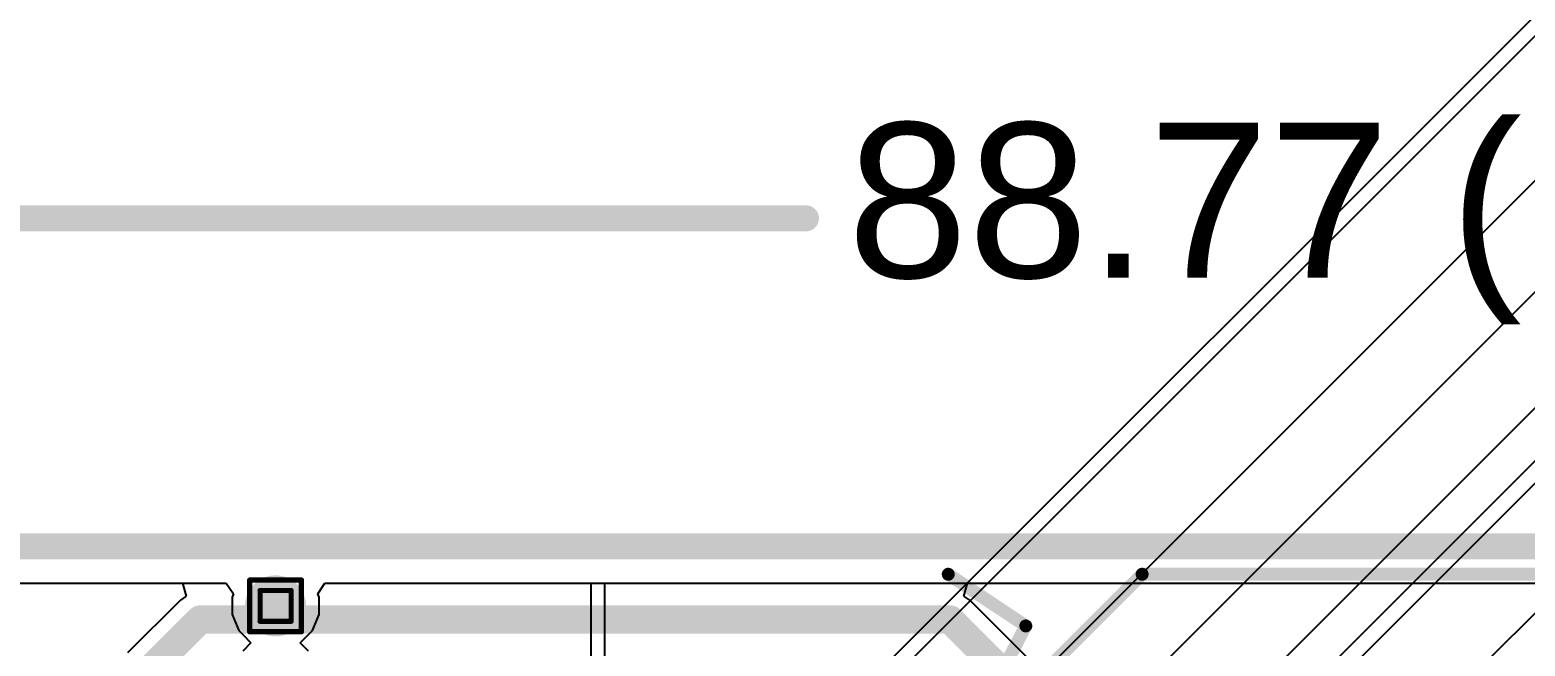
# Model space of a CAD drawing. Header units: inches. Extents: x -22 to 5433, y -13 to 5447.
# Drawn here: x 8.3 to 22.99, y 33.51 to 39.57 of the extents above; entities that cross this region are included whole.
import ezdxf

# ---------------------------------------------------------------- set-up
doc = ezdxf.new("R2010")
doc.units = ezdxf.units.IN
for name, color, linetype in [('Board_outline', 216, 'Continuous'), ('Bottom Layer', 5, 'Continuous'), ('Bottom Overlay', 54, 'Continuous'), ('Bottom Solder', 6, 'Continuous'), ('Drill Drawing', 1, 'Continuous'), ('Ground', 16, 'Continuous'), ('Power', 76, 'Continuous'), ('Top Layer', 1, 'Continuous'), ('Top Overlay', 2, 'Continuous'), ('Top Solder', 216, 'Continuous'), ('Via Holes', 16, 'Continuous')]:
    doc.layers.add(name, color=color, linetype=linetype)
doc.styles.add('Arial', font='', dxfattribs={"height": 0.2})
doc.styles.get('Arial').set_extended_font_data('Arial')

msp = doc.modelspace()

# ---------------------------------------------------------------- hatches: boundary and pattern name
at = {"layer": 'Bottom Layer'}
h = msp.add_hatch(color=5, dxfattribs=at)
edge = h.paths.add_edge_path()
edge.add_arc((10.713, 33.91), 0.3, 0, 360)
at = {"layer": 'Ground'}
h = msp.add_hatch(color=16, dxfattribs=at)
edge = h.paths.add_edge_path()
edge.add_arc((10.713, 33.91), 0.3, 0, 360)
at = {"layer": 'Power'}
h = msp.add_hatch(color=76, dxfattribs=at)
edge = h.paths.add_edge_path()
edge.add_arc((10.713, 33.91), 0.3, 0, 360)
at = {"layer": 'Top Layer'}
h = msp.add_hatch(color=1, dxfattribs=at)
edge = h.paths.add_edge_path()
edge.add_arc((10.713, 33.91), 0.3, 0, 360)
at = {"layer": 'Via Holes'}
h = msp.add_hatch(color=7, dxfattribs=at)
edge = h.paths.add_edge_path()
edge.add_arc((10.713, 33.91), 0.15, 0, 360)

# ---------------------------------------------------------------- linework, layer by layer
at = {"layer": 'Board_outline'}
msp.add_lwpolyline([(-4.689, 34.495, 0.254, 0.254, 0), (67.311, 34.495, 0.254, 0.254, 0)], format="xyseb", dxfattribs=at)
msp.add_lwpolyline([(-4.689, 34.495, 0.254, 0.254, 0), (67.311, 34.495, 0.254, 0.254, 0)], format="xyseb", dxfattribs=at)
at = {"layer": 'Bottom Layer'}
for p, q in [((7.611, 34.132), (9.799, 34.132)), ((9.799, 34.132), (9.835, 34.005)), ((11.127, 34.027), (11.197, 34.132)), ((11.197, 34.132), (13.811, 34.132)), ((13.811, 34.132), (13.811, 27.653)), ((13.949, 27.653), (13.949, 34.132)), ((13.949, 34.132), (39.404, 34.132)), ((9.778, 33.967), (9.259, 33.448)), ((9.835, 34.005), (9.778, 33.967)), ((11.14, 33.995), (11.127, 34.027)), ((11.14, 33.825), (11.14, 33.995)), ((11.075, 33.668), (11.14, 33.825)), ((11.036, 33.629), (11.075, 33.668)), ((10.956, 33.546), (11.036, 33.629)), ((11.036, 33.464), (10.956, 33.546))]:
    msp.add_line(p, q, dxfattribs=at)
for points in [[(10.578, 33.775, 0.279, 0.279, 0), (10.713, 33.91, 0.279, 0.279, 0)], [(9.451, 33.255, 0.279, 0.279, 0), (9.971, 33.775, 0.279, 0.279, 0)], [(9.971, 33.775, 0.279, 0.279, 0), (10.578, 33.775, 0.279, 0.279, 0)]]:
    msp.add_lwpolyline(points, format="xyseb", dxfattribs=at)
for points in [[(10.643, 33.91, 0.14, 0.14, 1), (10.783, 33.91, 0.14, 0.14, 1)], [(9.901, 33.775, 0.14, 0.14, 1), (10.04, 33.775, 0.14, 0.14, 1)], [(9.901, 33.775, 0.14, 0.14, 1), (10.04, 33.775, 0.14, 0.14, 1)], [(10.508, 33.775, 0.14, 0.14, 1), (10.648, 33.775, 0.14, 0.14, 1)], [(10.508, 33.775, 0.14, 0.14, 1), (10.648, 33.775, 0.14, 0.14, 1)]]:
    msp.add_lwpolyline(points, format="xyseb", close=True, dxfattribs=at)
at = {"layer": 'Bottom Overlay'}
for points in [[(17.323, 34.221, 0.127, 0.127, 0), (18.085, 33.713, 0.127, 0.127, 0)], [(17.39, 32.383, 0.127, 0.127, 0), (19.228, 34.221, 0.127, 0.127, 0)], [(19.228, 34.221, 0.127, 0.127, 0), (25.197, 34.221, 0.127, 0.127, 0)], [(17.391, 32.384, 0.127, 0.127, 0), (18.085, 33.713, 0.127, 0.127, 0)]]:
    msp.add_lwpolyline(points, format="xyseb", dxfattribs=at)
for points in [[(17.291, 34.221, 0.0635, 0.0635, 1), (17.355, 34.221, 0.0635, 0.0635, 1)], [(19.196, 34.221, 0.0635, 0.0635, 1), (19.26, 34.221, 0.0635, 0.0635, 1)], [(19.196, 34.221, 0.0635, 0.0635, 1), (19.26, 34.221, 0.0635, 0.0635, 1)], [(18.053, 33.713, 0.0635, 0.0635, 1), (18.117, 33.713, 0.0635, 0.0635, 1)], [(18.053, 33.713, 0.0635, 0.0635, 1), (18.117, 33.713, 0.0635, 0.0635, 1)]]:
    msp.add_lwpolyline(points, format="xyseb", close=True, dxfattribs=at)
at = {"layer": 'Bottom Solder'}
for p in [(-5.585, 10.846), (-5.504, 7.254), (-5.239, 6.997), (-5.238, 11.397), (-3.736, 6.996), (-3.616, 11.388), (-3.066, 10.838)]:
    msp.add_line(p, (5432.852, 5447.493), dxfattribs=at)
at = {"layer": 'Drill Drawing'}
for points in [[(10.459, 34.164, 0.0508, 0.0508, 0), (10.967, 34.164, 0.0508, 0.0508, 0)], [(10.459, 33.656, 0.0508, 0.0508, 0), (10.459, 34.164, 0.0508, 0.0508, 0)], [(10.561, 34.062, 0.0508, 0.0508, 0), (10.866, 34.062, 0.0508, 0.0508, 0)], [(10.561, 33.758, 0.0508, 0.0508, 0), (10.561, 34.062, 0.0508, 0.0508, 0)], [(10.866, 33.758, 0.0508, 0.0508, 0), (10.866, 34.062, 0.0508, 0.0508, 0)], [(10.967, 33.656, 0.0508, 0.0508, 0), (10.967, 34.164, 0.0508, 0.0508, 0)], [(10.459, 33.656, 0.0508, 0.0508, 0), (10.967, 33.656, 0.0508, 0.0508, 0)], [(10.561, 33.758, 0.0508, 0.0508, 0), (10.866, 33.758, 0.0508, 0.0508, 0)]]:
    msp.add_lwpolyline(points, format="xyseb", dxfattribs=at)
for points in [[(10.446, 34.164, 0.0254, 0.0254, 1), (10.472, 34.164, 0.0254, 0.0254, 1)], [(10.446, 34.164, 0.0254, 0.0254, 1), (10.472, 34.164, 0.0254, 0.0254, 1)], [(10.548, 34.062, 0.0254, 0.0254, 1), (10.573, 34.062, 0.0254, 0.0254, 1)], [(10.548, 34.062, 0.0254, 0.0254, 1), (10.573, 34.062, 0.0254, 0.0254, 1)], [(10.853, 34.062, 0.0254, 0.0254, 1), (10.878, 34.062, 0.0254, 0.0254, 1)], [(10.853, 34.062, 0.0254, 0.0254, 1), (10.878, 34.062, 0.0254, 0.0254, 1)], [(10.954, 34.164, 0.0254, 0.0254, 1), (10.98, 34.164, 0.0254, 0.0254, 1)], [(10.954, 34.164, 0.0254, 0.0254, 1), (10.98, 34.164, 0.0254, 0.0254, 1)], [(10.446, 33.656, 0.0254, 0.0254, 1), (10.472, 33.656, 0.0254, 0.0254, 1)], [(10.446, 33.656, 0.0254, 0.0254, 1), (10.472, 33.656, 0.0254, 0.0254, 1)], [(10.548, 33.758, 0.0254, 0.0254, 1), (10.573, 33.758, 0.0254, 0.0254, 1)], [(10.548, 33.758, 0.0254, 0.0254, 1), (10.573, 33.758, 0.0254, 0.0254, 1)], [(10.853, 33.758, 0.0254, 0.0254, 1), (10.878, 33.758, 0.0254, 0.0254, 1)], [(10.853, 33.758, 0.0254, 0.0254, 1), (10.878, 33.758, 0.0254, 0.0254, 1)], [(10.954, 33.656, 0.0254, 0.0254, 1), (10.98, 33.656, 0.0254, 0.0254, 1)], [(10.954, 33.656, 0.0254, 0.0254, 1), (10.98, 33.656, 0.0254, 0.0254, 1)]]:
    msp.add_lwpolyline(points, format="xyseb", close=True, dxfattribs=at)
at = {"layer": 'Ground'}
for p, q in [((7.611, 34.132), (10.229, 34.132)), ((10.229, 34.132), (10.299, 34.027)), ((11.127, 34.027), (11.197, 34.132)), ((11.197, 34.132), (39.634, 34.132)), ((10.299, 34.027), (10.286, 33.995)), ((10.286, 33.995), (10.286, 33.825)), ((11.14, 33.995), (11.127, 34.027)), ((11.14, 33.825), (11.14, 33.995)), ((10.286, 33.825), (10.351, 33.668)), ((11.075, 33.668), (11.14, 33.825)), ((10.351, 33.668), (10.39, 33.629)), ((11.036, 33.629), (11.075, 33.668)), ((10.39, 33.629), (10.47, 33.546)), ((10.47, 33.546), (10.39, 33.464)), ((10.956, 33.546), (11.036, 33.629)), ((11.036, 33.464), (10.956, 33.546))]:
    msp.add_line(p, q, dxfattribs=at)
at = {"layer": 'Power'}
for p, q in [((7.611, 34.132), (10.229, 34.132)), ((10.229, 34.132), (10.299, 34.027)), ((11.127, 34.027), (11.197, 34.132)), ((11.197, 34.132), (53.821, 34.132)), ((10.299, 34.027), (10.286, 33.995)), ((10.286, 33.995), (10.286, 33.825)), ((11.14, 33.995), (11.127, 34.027)), ((11.14, 33.825), (11.14, 33.995)), ((10.286, 33.825), (10.351, 33.668)), ((11.075, 33.668), (11.14, 33.825)), ((10.351, 33.668), (10.39, 33.629)), ((11.036, 33.629), (11.075, 33.668)), ((10.39, 33.629), (10.47, 33.546)), ((10.47, 33.546), (10.39, 33.464)), ((10.956, 33.546), (11.036, 33.629)), ((11.036, 33.464), (10.956, 33.546))]:
    msp.add_line(p, q, dxfattribs=at)
at = {"layer": 'Top Layer'}
for p, q in [((7.611, 34.132), (10.229, 34.132)), ((10.229, 34.132), (10.299, 34.027)), ((17.477, 34.005), (17.513, 34.132)), ((17.513, 34.132), (39.634, 34.132)), ((10.299, 34.027), (10.286, 33.995)), ((10.286, 33.995), (10.286, 33.825)), ((17.534, 33.967), (17.477, 34.005)), ((18.253, 33.248), (17.534, 33.967)), ((10.286, 33.825), (10.351, 33.668)), ((10.351, 33.668), (10.39, 33.629)), ((10.39, 33.629), (10.47, 33.546)), ((10.47, 33.546), (10.39, 33.464))]:
    msp.add_line(p, q, dxfattribs=at)
for points in [[(10.713, 33.775, 0.279, 0.279, 0), (10.713, 33.91, 0.279, 0.279, 0)], [(10.713, 33.775, 0.279, 0.279, 0), (17.341, 33.775, 0.279, 0.279, 0)], [(17.341, 33.775, 0.279, 0.279, 0), (18.061, 33.056, 0.279, 0.279, 0)]]:
    msp.add_lwpolyline(points, format="xyseb", dxfattribs=at)
for points in [[(10.643, 33.91, 0.14, 0.14, 1), (10.783, 33.91, 0.14, 0.14, 1)], [(10.643, 33.775, 0.14, 0.14, 1), (10.783, 33.775, 0.14, 0.14, 1)], [(10.643, 33.775, 0.14, 0.14, 1), (10.783, 33.775, 0.14, 0.14, 1)], [(17.271, 33.775, 0.14, 0.14, 1), (17.411, 33.775, 0.14, 0.14, 1)], [(17.271, 33.775, 0.14, 0.14, 1), (17.411, 33.775, 0.14, 0.14, 1)]]:
    msp.add_lwpolyline(points, format="xyseb", close=True, dxfattribs=at)
at = {"layer": 'Top Overlay'}
msp.add_lwpolyline([(-21.458, 37.719, 0.254, 0.254, 0), (15.926, 37.719, 0.254, 0.254, 0)], format="xyseb", dxfattribs=at)
msp.add_lwpolyline([(15.862, 37.719, 0.127, 0.127, 1), (15.989, 37.719, 0.127, 0.127, 1)], format="xyseb", close=True, dxfattribs=at)
at = {"layer": 'Top Solder'}
msp.add_line((-7.489, 4.525), (5432.852, 5447.493), dxfattribs=at)

# ---------------------------------------------------------------- texts
at = {"layer": 'Top Overlay', "style": 'Arial'}
msp.add_text('88.77 (mm)', height=1.524, dxfattribs=at).set_placement((16.332, 37.135))

doc.saveas('drawing.dxf')
